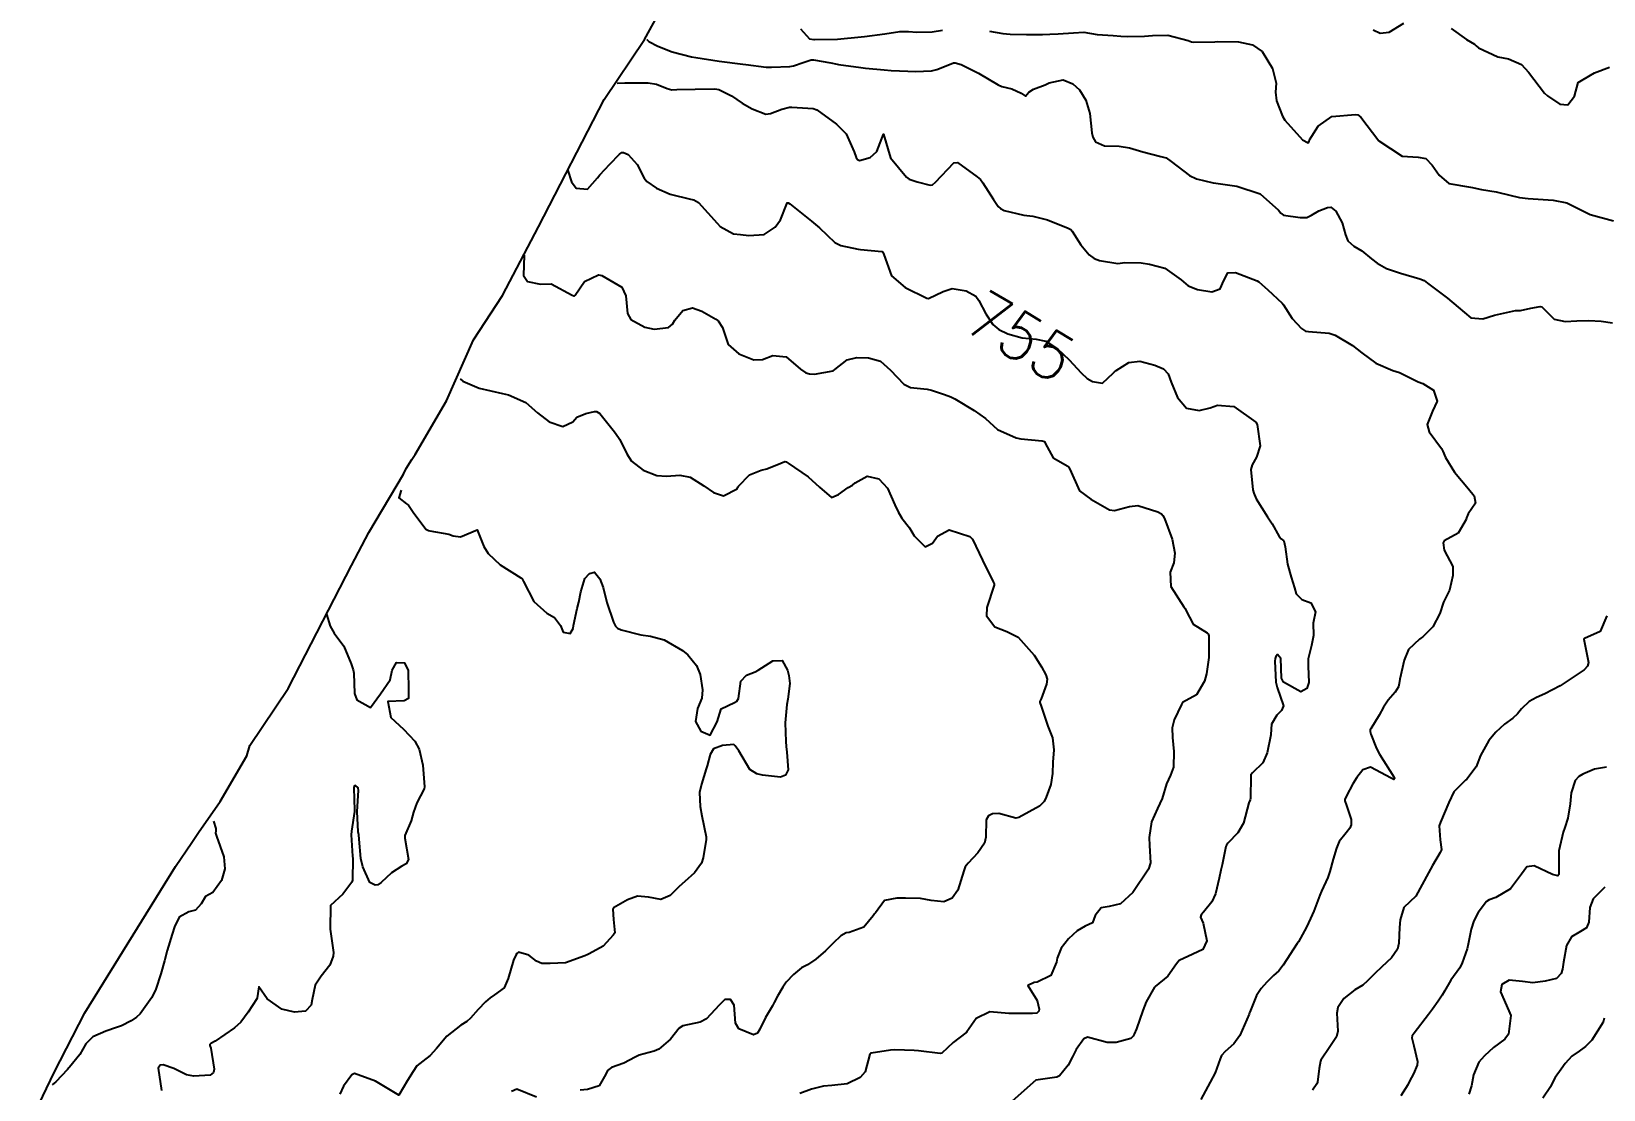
# Model space of a CAD drawing. Header units: metres. Extents: x 318500 to 325275, y 7408834 to 7428799.
# Drawn here: x 319812 to 319945.3, y 7411959.6 to 7412049.3 of the extents above; entities that cross this region are included whole.
import ezdxf
from ezdxf.enums import TextEntityAlignment as Align

# ---------------------------------------------------------------- set-up
doc = ezdxf.new("R2010")
doc.units = ezdxf.units.M
doc.header["$MEASUREMENT"] = 0
for name, color, linetype in [('Area', 45, 'Continuous'), ('Cotas', 45, 'Continuous'), ('Curvas de Nivel 1m', 11, 'Continuous'), ('Curvas de Nivel 5m', 15, 'Continuous')]:
    doc.layers.add(name, color=color, linetype=linetype)
doc.styles.add('Style-STANDARD', font='STANDARD.shx')

msp = doc.modelspace()

# ---------------------------------------------------------------- linework, layer by layer
at = {"layer": 'Area'}
msp.add_lwpolyline([(319811.98, 7411957.03), (319813.92, 7411961.05), (319816.51, 7411966.12), (319824.19, 7411978.51), (319825.57, 7411980.55), (319826.15, 7411981.4), (319827.98, 7411984.03), (319830.24, 7411987.9), (319830.49, 7411988.78), (319833.74, 7411993.62), (319839.13, 7412004.03), (319840.6, 7412006.83), (319843.53, 7412011.77), (319843.75, 7412012.26), (319844.24, 7412013.03), (319844.52, 7412013.46), (319847.16, 7412018.01), (319849.47, 7412023.18), (319851.91, 7412026.93), (319854.96, 7412032.75), (319860.54, 7412043.56), (319863.97, 7412048.64), (319866.28, 7412052.89)], dxfattribs=at)
at = {"layer": 'Curvas de Nivel 1m', "flags": 128}
for points, elevation in [([(319877.18, 7412049.54), (319877.96, 7412048.69), (319878.33, 7412048.63), (319878.38, 7412048.63), (319880.33, 7412048.66), (319882.33, 7412048.87), (319882.6, 7412048.9), (319884.34, 7412049.13), (319885.61, 7412049.32), (319886.34, 7412049.31), (319887.04, 7412049.27), (319888.34, 7412049.3), (319889.23, 7412049.43)], 752), ([(319925.75, 7412049.46), (319926.34, 7412049.16), (319927.11, 7412049.26), (319928.35, 7412050.02)], 751), ([(319932.35, 7412049.58), (319933.65, 7412048.63), (319934.33, 7412048.23), (319934.48, 7412048.09), (319934.66, 7412047.94), (319936.32, 7412047.16), (319937.21, 7412047), (319938.31, 7412046.51), (319938.91, 7412045.87), (319940.27, 7412044.1), (319940.52, 7412043.86), (319941.57, 7412043.14), (319942.26, 7412043.1), (319942.8, 7412043.82), (319943.11, 7412044.99), (319944.3, 7412045.7), (319944.37, 7412045.73), (319944.52, 7412045.8), (319945.79, 7412046.3)], 751), ([(319864.15, 7412048.61), (319864.19, 7412048.6), (319864.32, 7412048.48), (319865.1, 7412048.07), (319866.31, 7412047.59), (319867.95, 7412047.18), (319868.3, 7412047.12), (319870.3, 7412046.79), (319872.3, 7412046.54), (319872.54, 7412046.51), (319874.29, 7412046.3), (319874.74, 7412046.29), (319876.29, 7412046.36), (319876.6, 7412046.4), (319877.4, 7412046.69), (319878.08, 7412046.91), (319878.3, 7412046.91), (319879.77, 7412046.67), (319880.3, 7412046.55), (319880.42, 7412046.53), (319882.29, 7412046.26), (319882.71, 7412046.21), (319884.29, 7412046.06), (319884.87, 7412046.01), (319886.29, 7412045.96), (319886.93, 7412045.93), (319888.29, 7412045.97), (319888.74, 7412046.09), (319889.82, 7412046.53), (319890.17, 7412046.65), (319890.3, 7412046.67), (319890.81, 7412046.51), (319892.29, 7412045.77), (319893.96, 7412044.79), (319894.27, 7412044.65), (319895.11, 7412044.46), (319895.91, 7412044.09), (319896.26, 7412043.84), (319896.54, 7412044.16), (319896.93, 7412044.43), (319897.92, 7412044.78), (319898.28, 7412044.96), (319899.46, 7412045.22), (319900.28, 7412044.87), (319900.83, 7412044.38), (319901.37, 7412043.48), (319901.71, 7412042.37), (319901.88, 7412040.71), (319901.97, 7412040.36), (319902.21, 7412039.97), (319902.95, 7412039.61), (319904.21, 7412039.58), (319905.09, 7412039.45), (319906.2, 7412039.11), (319907.75, 7412038.73), (319908.19, 7412038.59), (319908.61, 7412038.28), (319910.18, 7412037.11), (319910.76, 7412036.83), (319912.17, 7412036.49), (319912.41, 7412036.46), (319914.17, 7412036.2), (319916.16, 7412035.55), (319917.72, 7412034.16), (319917.9, 7412033.92), (319918.13, 7412033.73), (319919.56, 7412033.55), (319920.13, 7412033.54), (319920.5, 7412033.75), (319921.14, 7412034.11), (319921.87, 7412034.38), (319922.14, 7412034.41), (319922.58, 7412034.09), (319923.12, 7412033.08), (319923.39, 7412032.08), (319923.6, 7412031.57), (319924.1, 7412031.11), (319924.77, 7412030.73), (319925.6, 7412030.05), (319926.08, 7412029.66), (319926.88, 7412029.23), (319928.07, 7412028.82), (319929.71, 7412028.35), (319930.06, 7412028.19), (319930.34, 7412027.99), (319932.04, 7412026.69), (319932.96, 7412025.95), (319934.02, 7412025.03), (319935.04, 7412024.95), (319936.02, 7412025.27), (319937.8, 7412025.65), (319938.03, 7412025.66), (319938.24, 7412025.66), (319939.1, 7412025.87), (319939.89, 7412026.01), (319940.03, 7412025.96), (319940.16, 7412025.86), (319941.09, 7412024.91), (319942.02, 7412024.73), (319943, 7412024.79), (319944.02, 7412024.81), (319945.07, 7412024.74), (319946.02, 7412024.6)], 753), ([(319893.2, 7412049.35), (319894.34, 7412049.15), (319894.96, 7412049.08), (319896.34, 7412049.05), (319897.7, 7412049.07), (319898.34, 7412049.09), (319899.03, 7412049.11), (319900.34, 7412049.19), (319901.21, 7412049.25), (319902.34, 7412049.07), (319903.7, 7412048.98), (319904.34, 7412048.92), (319904.88, 7412048.88), (319906.34, 7412048.93), (319907.02, 7412048.98), (319908.34, 7412048.99), (319910.05, 7412048.55), (319910.33, 7412048.44), (319910.49, 7412048.41), (319912.33, 7412048.45), (319912.57, 7412048.47), (319914.33, 7412048.44), (319915.52, 7412048.19), (319916.32, 7412047.62), (319917.22, 7412046.17), (319917.51, 7412044.94), (319917.45, 7412044.16), (319917.54, 7412043.44), (319918.05, 7412042.15), (319918.24, 7412041.79), (319919.76, 7412040.13), (319920.22, 7412039.88), (319920.31, 7412040.03), (319920.35, 7412040.12), (319921.07, 7412041.28), (319922.25, 7412042.1), (319924.25, 7412042.28), (319924.43, 7412042.25), (319924.69, 7412042.06), (319926.22, 7412040.04), (319928.2, 7412038.74), (319929.55, 7412038.65), (319930.2, 7412038.55), (319930.74, 7412037.98), (319931.34, 7412037.13), (319932.17, 7412036.43), (319934, 7412036.11), (319934.17, 7412036.08), (319934.28, 7412036.05), (319934.94, 7412035.93), (319936.17, 7412035.73), (319936.4, 7412035.67), (319938.16, 7412035.25), (319938.88, 7412035.15), (319940.16, 7412035.08), (319940.99, 7412035.02), (319942.15, 7412034.8), (319944.14, 7412033.8), (319946.13, 7412033.25)], 752), ([(319861.64, 7412044.94), (319862.3, 7412044.96), (319862.33, 7412044.96), (319864.27, 7412044.95), (319864.97, 7412044.86), (319865.89, 7412044.47), (319866.27, 7412044.37), (319866.7, 7412044.4), (319868.27, 7412044.42), (319869.91, 7412044.44), (319870.27, 7412044.39), (319871.34, 7412043.85), (319872.25, 7412043.25), (319873.09, 7412042.75), (319874.24, 7412042.3), (319874.63, 7412042.35), (319875.6, 7412042.72), (319876.25, 7412042.89), (319876.45, 7412042.9), (319878.25, 7412042.78), (319878.57, 7412042.68), (319880.23, 7412041.47), (319881.05, 7412040.65), (319881.73, 7412039.1), (319881.91, 7412038.63), (319882.02, 7412038.46), (319882.19, 7412038.37), (319883.1, 7412038.62), (319883.66, 7412039.14), (319884.22, 7412040.6), (319884.82, 7412038.59), (319886.17, 7412036.95), (319886.4, 7412036.8), (319887.07, 7412036.57), (319888.17, 7412036.28), (319888.39, 7412036.32), (319888.64, 7412036.54), (319890.19, 7412038.19), (319890.49, 7412038.21), (319892.17, 7412036.99), (319892.44, 7412036.76), (319892.66, 7412036.49), (319893.55, 7412035.08), (319893.94, 7412034.47), (319894.14, 7412034.3), (319894.46, 7412034.14), (319896.13, 7412033.74), (319896.89, 7412033.67), (319898.12, 7412033.35), (319899.87, 7412032.64), (319900.11, 7412032.53), (319900.23, 7412032.39), (319900.96, 7412031.24), (319901.66, 7412030.37), (319902.09, 7412030.08), (319902.55, 7412029.89), (319904.08, 7412029.65), (319904.7, 7412029.72), (319906.08, 7412029.69), (319906.79, 7412029.59), (319908.07, 7412029.26), (319909.47, 7412028.27), (319910.05, 7412027.75), (319910.85, 7412027.45), (319912.05, 7412027.24), (319912.77, 7412027.49), (319913.07, 7412028.21), (319913.43, 7412028.85), (319914.07, 7412028.88), (319915.9, 7412028.18), (319916.06, 7412028.09), (319916.82, 7412027.4), (319918.03, 7412026.28), (319918.14, 7412026.15), (319918.87, 7412024.99), (319919.66, 7412024.13), (319920.01, 7412023.92), (319920.25, 7412023.87), (319922, 7412023.74), (319922.52, 7412023.57), (319923.99, 7412022.69), (319924.78, 7412022.06), (319925.97, 7412021.2), (319927.41, 7412020.57), (319927.96, 7412020.4), (319928.77, 7412020.01), (319929.57, 7412019.62), (319929.94, 7412019.48), (319930.86, 7412018.9), (319931.16, 7412017.97), (319930.78, 7412017.11), (319930.32, 7412015.98), (319930.5, 7412015.37), (319931.53, 7412013.97), (319931.64, 7412013.74), (319931.86, 7412013.18), (319932.63, 7412011.95), (319933.83, 7412010.53), (319934.3, 7412009.93), (319934.42, 7412009.32), (319933.8, 7412008.42), (319933.65, 7412008.09), (319933.62, 7412007.94), (319932.95, 7412006.78), (319931.77, 7412006.13), (319931.69, 7412005.96), (319931.76, 7412005.33), (319932.5, 7412003.95), (319932.51, 7412003.18), (319932.22, 7412001.95), (319932.04, 7412001.62), (319931.7, 7412000.92), (319931.39, 7411999.96), (319930.8, 7411998.85), (319929.94, 7411997.99), (319929.78, 7411997.87), (319929.66, 7411997.79), (319928.74, 7411996.91), (319928.36, 7411996.01), (319928, 7411994.41), (319927.94, 7411994.02), (319927.88, 7411993.75), (319927.6, 7411993.31), (319927, 7411992.61), (319926.62, 7411992.03), (319926.26, 7411991.34), (319925.55, 7411990.19), (319925.5, 7411990.09), (319925.48, 7411990.04), (319925.48, 7411989.97), (319925.55, 7411989.73), (319926.03, 7411988.53), (319926.28, 7411988.03), (319927.5, 7411986.13), (319927.54, 7411986.01), (319927.54, 7411985.97), (319927.5, 7411985.88), (319927.27, 7411986.01), (319925.51, 7411986.94), (319924.86, 7411986.7), (319924.36, 7411986.06), (319924.02, 7411985.53), (319923.48, 7411984.52), (319923.35, 7411984.19), (319923.35, 7411984.07), (319923.47, 7411983.69), (319923.89, 7411982.5), (319923.88, 7411982.06), (319923.75, 7411981.76), (319923.44, 7411981.36), (319922.87, 7411980.63), (319922.63, 7411980.08), (319922.35, 7411979.14), (319922.06, 7411978.08), (319921.89, 7411977.58), (319921.37, 7411976.42), (319921.23, 7411976.09), (319920.71, 7411974.74), (319920.44, 7411974.1), (319920.08, 7411973.36), (319919.4, 7411972.12), (319919.31, 7411971.98), (319918.11, 7411970.14), (319917.75, 7411969.68), (319917.28, 7411969.27), (319916.72, 7411968.7), (319916.25, 7411968.16), (319915.84, 7411967.58), (319915.29, 7411966.17), (319915.27, 7411966.13), (319915.23, 7411966), (319914.45, 7411964.18), (319913.92, 7411963.47), (319913.19, 7411962.83), (319912.89, 7411962.5), (319912.77, 7411962.21), (319912.35, 7411961.03), (319911.93, 7411960.22), (319911.14, 7411958.76)], 754), ([(319853.75, 7412030.35), (319853.69, 7412028.64), (319854.05, 7412028.11), (319855.15, 7412027.88), (319856.04, 7412027.93), (319857.82, 7412026.95), (319857.97, 7412026.89), (319858.03, 7412026.89), (319858.09, 7412026.95), (319858.87, 7412028.11), (319860.06, 7412028.67), (319860.33, 7412028.64), (319862.04, 7412027.65), (319862.37, 7412026.89), (319862.51, 7412025.39), (319862.79, 7412024.89), (319864, 7412024.24), (319864.78, 7412024.08), (319866, 7412024.23), (319866.34, 7412024.5), (319866.54, 7412024.83), (319867.2, 7412025.65), (319868.02, 7412025.89), (319868.82, 7412025.61), (319870.01, 7412024.93), (319870.1, 7412024.88), (319870.21, 7412024.79), (319870.57, 7412024.21), (319871.06, 7412022.77), (319871.97, 7412021.98), (319873.24, 7412021.47), (319873.96, 7412021.49), (319874.85, 7412021.85), (319875.97, 7412021.73), (319877.18, 7412020.69), (319877.64, 7412020.37), (319877.95, 7412020.28), (319878.37, 7412020.25), (319879.95, 7412020.54), (319880.11, 7412020.66), (319881.13, 7412021.48), (319881.97, 7412021.68), (319882.94, 7412021.64), (319883.96, 7412021.35), (319884.83, 7412020.59), (319885.94, 7412019.41), (319886.5, 7412019.14), (319887.93, 7412019), (319888.29, 7412018.9), (319889.4, 7412018.53), (319889.93, 7412018.34), (319890.28, 7412018.16), (319891.91, 7412017.19), (319892.86, 7412016.49), (319893.89, 7412015.57), (319895.46, 7412014.86), (319895.88, 7412014.79), (319897.67, 7412014.62), (319897.87, 7412014.55), (319897.93, 7412014.42), (319898.62, 7412013.17), (319899.85, 7412012.45), (319899.88, 7412012.42), (319899.91, 7412012.39), (319900.02, 7412012.21), (319900.84, 7412010.37), (319901.81, 7412009.67), (319903.39, 7412008.75), (319903.8, 7412008.69), (319905.07, 7412009.05), (319905.8, 7412009.13), (319907.48, 7412008.6), (319907.79, 7412008.42), (319907.91, 7412008.28), (319908.05, 7412008.01), (319908.7, 7412006.27), (319908.93, 7412005.09), (319908.83, 7412004.27), (319908.54, 7412003.46), (319908.59, 7412002.27), (319909.69, 7412000.53), (319909.81, 7412000.38), (319909.86, 7412000.26), (319910.48, 7411999.05), (319911.66, 7411998.32), (319911.76, 7411998.23), (319911.81, 7411998.07), (319911.82, 7411996.23), (319911.62, 7411994.85), (319911.44, 7411994.23), (319910.76, 7411993.07), (319909.58, 7411992.41), (319909.52, 7411992.32), (319909.5, 7411992.26), (319908.88, 7411990.94), (319908.71, 7411990.27), (319908.72, 7411989.45), (319908.84, 7411988.26), (319908.82, 7411986.95), (319908.56, 7411986.26), (319908.23, 7411985.53), (319907.86, 7411984.27), (319907.46, 7411983.42), (319906.96, 7411982.29), (319906.76, 7411980.96), (319906.79, 7411980.29), (319906.85, 7411978.83), (319906.7, 7411978.29), (319905.37, 7411976.31), (319904.32, 7411975.36), (319903.35, 7411975.13), (319902.67, 7411975.02), (319902.16, 7411974.35), (319901.95, 7411973.73), (319901.33, 7411973.45), (319900.64, 7411973.05), (319899.9, 7411972.38), (319899.3, 7411971.6), (319898.95, 7411970.73), (319898.88, 7411970.39), (319898.41, 7411969.26), (319897.26, 7411968.71), (319897, 7411968.68), (319896.47, 7411968.42), (319897.24, 7411967.16), (319897.43, 7411966.41), (319897.4, 7411966.24), (319897.23, 7411966.07), (319896.85, 7411966.04), (319895.23, 7411966.04), (319894.84, 7411966.06), (319893.23, 7411966.18), (319892.08, 7411965.62), (319891.28, 7411964.49), (319891.25, 7411964.45), (319891.21, 7411964.42), (319890.12, 7411963.59), (319889.18, 7411962.7), (319889.04, 7411962.66), (319887.18, 7411962.88), (319886.82, 7411962.92), (319885.19, 7411962.97), (319884.83, 7411962.93), (319883.18, 7411962.69), (319883.12, 7411962.66), (319883.07, 7411962.6), (319882.66, 7411961.11), (319882.25, 7411960.61), (319881.14, 7411960.09), (319879.84, 7411959.95), (319879.14, 7411959.9), (319878.11, 7411959.64), (319877.14, 7411959.28)], 756), ([(319848.33, 7412019.86), (319848.55, 7412019.68), (319849.93, 7412019.06), (319851.92, 7412018.63), (319852.42, 7412018.52), (319853.91, 7412017.86), (319854.89, 7412016.99), (319855.89, 7412016.21), (319857.04, 7412015.81), (319857.89, 7412016.23), (319858.23, 7412016.61), (319859, 7412016.93), (319859.73, 7412017.09), (319859.9, 7412017.09), (319860.16, 7412016.92), (319861.42, 7412015.36), (319861.76, 7412014.9), (319861.87, 7412014.73), (319862.46, 7412013.5), (319862.85, 7412012.88), (319863.84, 7412012.11), (319865.02, 7412011.66), (319865.83, 7412011.62), (319866.95, 7412011.71), (319867.83, 7412011.52), (319868.98, 7412010.8), (319869.81, 7412010.23), (319870.65, 7412009.93), (319871.82, 7412010.53), (319871.88, 7412010.69), (319871.92, 7412010.76), (319872.86, 7412011.72), (319873.84, 7412012.12), (319874.34, 7412012.23), (319875.51, 7412012.72), (319875.85, 7412012.86), (319875.97, 7412012.83), (319876.14, 7412012.71), (319877.83, 7412011.55), (319878.8, 7412010.67), (319879.81, 7412009.81), (319880.4, 7412010.06), (319881.23, 7412010.64), (319881.59, 7412010.86), (319881.83, 7412011.05), (319882.84, 7412011.61), (319883.83, 7412011.39), (319884.56, 7412010.59), (319885.19, 7412009.19), (319885.46, 7412008.58), (319885.78, 7412008.05), (319886.43, 7412007.22), (319886.83, 7412006.56), (319887.76, 7412005.63), (319888.37, 7412005.94), (319888.8, 7412006.53), (319889.78, 7412007.07), (319891.55, 7412006.5), (319891.77, 7412006.28), (319892.61, 7412004.49), (319893.52, 7412002.66), (319893.61, 7412002.47), (319893.61, 7412002.37), (319892.99, 7412000.48), (319892.96, 7411999.76), (319893.67, 7411998.83), (319894.68, 7411998.45), (319895.65, 7411997.96), (319897, 7411996.43), (319897.62, 7411995.44), (319897.98, 7411994.78), (319898.1, 7411994.41), (319898.04, 7411993.98), (319897.58, 7411992.74), (319897.49, 7411992.51), (319897.49, 7411992.42), (319897.58, 7411992.11), (319898.17, 7411990.41), (319898.55, 7411989.42), (319898.67, 7411988.4), (319898.57, 7411987.35), (319898.54, 7411986.4), (319898.41, 7411985.48), (319898.02, 7411984.4), (319897.84, 7411984.03), (319897.46, 7411983.63), (319895.69, 7411982.67), (319895.45, 7411982.62), (319894.01, 7411983.02), (319893.46, 7411982.99), (319893.12, 7411982.8), (319892.92, 7411982.48), (319892.89, 7411981.01), (319892.78, 7411980.48), (319892.21, 7411979.68), (319891.39, 7411978.8), (319891.25, 7411978.63), (319891.16, 7411978.49), (319891.03, 7411978.14), (319890.53, 7411976.5), (319890.04, 7411975.83), (319889.35, 7411975.52), (319888.28, 7411975.62), (319887.36, 7411975.79), (319886.1, 7411975.82), (319885.36, 7411975.82), (319884.32, 7411975.62), (319883.55, 7411974.6), (319883.45, 7411974.49), (319883.34, 7411974.33), (319882.55, 7411973.38), (319881.31, 7411972.92), (319881.07, 7411972.88), (319880.62, 7411972.64), (319879.95, 7411972), (319879.3, 7411971.36), (319878.49, 7411970.66), (319877.79, 7411970.17), (319877.28, 7411969.92), (319876.59, 7411969.37), (319875.98, 7411968.7), (319875.68, 7411968.27), (319875.24, 7411967.52), (319874.96, 7411966.99), (319874.82, 7411966.71), (319874.23, 7411965.71), (319873.73, 7411964.72), (319873.54, 7411964.39), (319873.2, 7411964.23), (319871.95, 7411964.75), (319871.69, 7411965.23), (319871.57, 7411966.75), (319871.24, 7411967.23), (319870.77, 7411967.23), (319870.3, 7411966.77), (319869.22, 7411965.6), (319868.69, 7411965.32), (319867.21, 7411965), (319866.91, 7411964.81), (319866.16, 7411963.87), (319865.18, 7411963.02), (319864.78, 7411962.85), (319863.52, 7411962.52), (319863.17, 7411962.36), (319862.21, 7411961.83), (319861.16, 7411961.46), (319860.83, 7411961.22), (319860.67, 7411960.9), (319860.11, 7411959.93), (319859.13, 7411959.61), (319858.52, 7411959.54)], 757), ([(319843.33, 7412010.42), (319843.12, 7412009.78), (319843.79, 7412009.26), (319843.95, 7412009.14), (319844.35, 7412008.57), (319845.43, 7412007.11), (319845.66, 7412007.01), (319845.76, 7412006.98), (319847.36, 7412006.69), (319847.75, 7412006.56), (319848.35, 7412006.47), (319849.76, 7412007.06), (319850.34, 7412005.65), (319850.7, 7412005.05), (319851.73, 7412004.08), (319853.48, 7412003), (319853.6, 7412002.9), (319853.71, 7412002.69), (319854.58, 7412000.99), (319855.68, 7411999.99), (319856.34, 7411999.64), (319856.83, 7411998.96), (319857.06, 7411998.37), (319857.65, 7411998.26), (319857.9, 7411998.7), (319857.95, 7411998.95), (319858.24, 7412000.39), (319858.39, 7412000.94), (319858.57, 7412001.81), (319858.9, 7412002.93), (319859.29, 7412003.35), (319859.72, 7412003.46), (319860.18, 7412002.92), (319860.46, 7412002.16), (319860.78, 7412000.91), (319861.33, 7411999.24), (319861.49, 7411998.9), (319861.66, 7411998.72), (319861.98, 7411998.57), (319863.65, 7411998.15), (319864.46, 7411998.05), (319865.64, 7411997.72), (319867.18, 7411996.82), (319867.63, 7411996.45), (319868.36, 7411995.55), (319868.67, 7411994.8), (319868.89, 7411993.5), (319868.83, 7411992.8), (319868.46, 7411991.91), (319868.29, 7411990.81), (319868.73, 7411989.99), (319869.54, 7411989.64), (319870.12, 7411990.78), (319870.46, 7411991.88), (319871.58, 7411992.43), (319871.8, 7411992.54), (319871.92, 7411992.76), (319872.14, 7411994.22), (319872.62, 7411994.75), (319873.33, 7411995.03), (319873.61, 7411995.17), (319874.84, 7411995.94), (319875.62, 7411995.98), (319876.08, 7411995.17), (319876.21, 7411994.7), (319876.28, 7411994.02), (319876.1, 7411992.7), (319876.02, 7411992.26), (319875.88, 7411990.71), (319875.93, 7411989.1), (319875.97, 7411988.7), (319876.02, 7411988.21), (319876.13, 7411986.7), (319875.92, 7411986.27), (319875.49, 7411986.09), (319873.97, 7411986.25), (319873.49, 7411986.37), (319872.9, 7411986.74), (319871.97, 7411988.31), (319871.65, 7411988.76), (319871.53, 7411988.85), (319870.58, 7411988.77), (319869.82, 7411988.49), (319869.52, 7411988.02), (319869.26, 7411987.04), (319869.2, 7411986.79), (319868.78, 7411985.5), (319868.61, 7411984.8), (319868.67, 7411983.59), (319868.82, 7411982.8), (319869.2, 7411981.02), (319869.2, 7411980.79), (319868.93, 7411979.26), (319868.78, 7411978.8), (319868.2, 7411977.99), (319867.37, 7411977.25), (319866.91, 7411976.82), (319866.14, 7411976.05), (319865.35, 7411975.73), (319864.3, 7411975.91), (319863.36, 7411976.01), (319862.53, 7411975.7), (319861.34, 7411975.02), (319861.28, 7411974.89), (319861.33, 7411974.01), (319861.44, 7411972.89), (319861.39, 7411972.81), (319861.31, 7411972.7), (319860.45, 7411971.75), (319859.28, 7411971.1), (319859.16, 7411971.05), (319858.91, 7411970.93), (319857.27, 7411970.36), (319855.95, 7411970.28), (319855.27, 7411970.29), (319854.79, 7411970.49), (319854.14, 7411970.99), (319853.28, 7411971.25), (319853.14, 7411971.15), (319853.05, 7411971), (319852.84, 7411970.57), (319852.4, 7411969.01), (319852.05, 7411968.22), (319851.24, 7411967.62), (319850.88, 7411967.39), (319850.49, 7411967.04), (319849.86, 7411966.4), (319849.21, 7411965.66), (319848.89, 7411965.37), (319848.4, 7411965.06), (319847.19, 7411964.14), (319846.32, 7411963.09), (319845.78, 7411962.49), (319845.16, 7411962.02), (319844.67, 7411961.6), (319844.34, 7411961.12), (319843.88, 7411960.38), (319843.12, 7411959.13), (319841.14, 7411960.31), (319839.38, 7411960.95), (319839.15, 7411960.86), (319838.43, 7411959.9), (319838.12, 7411959.2)], 758), ([(319837, 7411999.91), (319837.31, 7411998.88), (319837.65, 7411998.29), (319838.47, 7411997.21), (319839.09, 7411995.71), (319839.26, 7411995.2), (319839.31, 7411994.9), (319839.36, 7411993.19), (319839.57, 7411992.65), (319840.74, 7411991.99), (319841.58, 7411993.16), (319842.39, 7411994.35), (319842.58, 7411995.15), (319842.94, 7411995.81), (319843.61, 7411995.79), (319843.93, 7411995.14), (319843.95, 7411993.5), (319843.96, 7411993.13), (319843.95, 7411992.75), (319843.57, 7411992.55), (319842.21, 7411992.51), (319842.45, 7411991.15), (319843.54, 7411990.15), (319844.49, 7411989.13), (319844.85, 7411988.46), (319845.16, 7411987.12), (319845.3, 7411985.28), (319845.27, 7411985.11), (319844.65, 7411983.92), (319844.37, 7411983.12), (319844.18, 7411982.38), (319843.65, 7411981.13), (319843.63, 7411980.91), (319843.96, 7411979.12), (319843.76, 7411978.75), (319843.38, 7411978.53), (319842.52, 7411977.99), (319841.63, 7411977.16), (319841.36, 7411976.96), (319841.13, 7411976.94), (319840.67, 7411977.17), (319840.08, 7411978.48), (319839.91, 7411979.18), (319839.77, 7411980.82), (319839.73, 7411981.19), (319839.69, 7411981.46), (319839.61, 7411983.19), (319839.7, 7411984.95), (319839.67, 7411985.19), (319839.47, 7411985.39), (319839.34, 7411985.32), (319839.31, 7411985.19), (319839.37, 7411983.27), (319839.36, 7411983.19), (319839.11, 7411981.5), (319839.09, 7411981.19), (319839.21, 7411979.38), (319839.22, 7411979.19), (319839.2, 7411977.35), (319839.15, 7411977.19), (319838.37, 7411976.18), (319837.34, 7411975.21), (319837.31, 7411973.21), (319837.59, 7411971.21), (319837.57, 7411970.91), (319837.27, 7411970.14), (319836.56, 7411969.22), (319836.03, 7411968.45), (319835.78, 7411967.23), (319835.69, 7411966.76), (319835.22, 7411966.24), (319834.29, 7411966.17), (319833.22, 7411966.43), (319831.98, 7411967.28), (319831.25, 7411968.32), (319831.13, 7411967.39), (319831.1, 7411967.29), (319830.37, 7411966.15), (319829.73, 7411965.31), (319829.2, 7411964.83), (319827.55, 7411963.71), (319827.18, 7411963.5), (319827.1, 7411963.43), (319827.11, 7411963.35), (319827.18, 7411963.11), (319827.48, 7411961.34), (319827.43, 7411961.06), (319827.14, 7411960.82), (319825.76, 7411960.75), (319825.14, 7411960.85), (319824.05, 7411961.39), (319823.15, 7411961.71), (319822.9, 7411961.66), (319822.73, 7411961.41), (319823.01, 7411959.51)], 759), ([(319945.55, 7411999.78), (319945, 7411998.45), (319943.66, 7411997.86), (319943.62, 7411997.84), (319943.6, 7411997.8), (319943.66, 7411997.51), (319944.01, 7411995.8), (319943.92, 7411995.5), (319943.62, 7411995.2), (319941.61, 7411993.83), (319940.3, 7411993.15), (319939.59, 7411992.84), (319938.96, 7411992.5), (319938.32, 7411991.87), (319937.99, 7411991.46), (319937.57, 7411991.08), (319936.87, 7411990.58), (319936.14, 7411989.9), (319935.54, 7411989.19), (319934.85, 7411987.92), (319934.47, 7411986.97), (319933.69, 7411985.93), (319933.58, 7411985.84), (319933.5, 7411985.78), (319932.57, 7411984.85), (319932.17, 7411983.95), (319931.45, 7411982.28), (319931.35, 7411981.96), (319931.43, 7411980.78), (319931.53, 7411979.96), (319931.51, 7411979.87), (319931.42, 7411979.69), (319930.77, 7411978.6), (319930.43, 7411977.97), (319929.37, 7411975.99), (319928.33, 7411975.03), (319928.03, 7411974), (319927.98, 7411973.35), (319927.92, 7411972), (319927.81, 7411971.5), (319927.3, 7411970.78), (319926.48, 7411970.02), (319925.87, 7411969.44), (319925.27, 7411968.81), (319924.86, 7411968.46), (319924.2, 7411968.06), (319923.25, 7411967.33), (319922.74, 7411966.57), (319922.65, 7411966.08), (319922.75, 7411964.54), (319922.64, 7411964.08), (319922.06, 7411963.21), (319921.3, 7411962.09), (319921.27, 7411962), (319921.17, 7411961.38), (319921.02, 7411960.23), (319920.97, 7411960.09), (319920.6, 7411959.55)], 753), ([(319945.52, 7411986.93), (319944.52, 7411986.78), (319943.51, 7411986.34), (319943.17, 7411986.14), (319942.87, 7411985.81), (319942.54, 7411984.76), (319942.44, 7411983.82), (319942.25, 7411982.61), (319941.98, 7411981.82), (319941.85, 7411981.42), (319941.49, 7411979.83), (319941.49, 7411979.76), (319941.47, 7411977.83), (319941.39, 7411977.73), (319940.96, 7411977.83), (319939.4, 7411978.56), (319938.76, 7411978.49), (319938.32, 7411977.87), (319937.38, 7411976.62), (319936.14, 7411975.9), (319935.58, 7411975.7), (319935.36, 7411975.55), (319934.64, 7411974.62), (319934.27, 7411973.92), (319934.04, 7411973.21), (319933.8, 7411971.93), (319933.7, 7411971.53), (319933.29, 7411970.34), (319933.08, 7411969.93), (319932.33, 7411968.89), (319931.78, 7411967.95), (319931.6, 7411967.61), (319931.25, 7411967.09), (319930.77, 7411966.43), (319930.43, 7411965.97), (319929.21, 7411964.37), (319929.04, 7411964.16), (319929.01, 7411963.99), (319929.2, 7411963.32), (319929.49, 7411961.99), (319929.48, 7411961.68), (319929.16, 7411960.93), (319928.83, 7411960.32), (319928.68, 7411959.99), (319928.08, 7411959.07)], 752), ([(319945.38, 7411976.77), (319944.39, 7411975.78), (319944.11, 7411975.03), (319944.03, 7411973.79), (319943.82, 7411973.31), (319943.33, 7411973), (319942.57, 7411972.56), (319942.14, 7411971.82), (319941.88, 7411970.41), (319941.79, 7411969.82), (319941.67, 7411969.44), (319941.28, 7411969.02), (319940.33, 7411968.78), (319939.27, 7411968.66), (319938.39, 7411968.75), (319937.27, 7411968.87), (319936.64, 7411968.52), (319936.54, 7411967.89), (319937.24, 7411966.28), (319937.4, 7411965.88), (319937.21, 7411964.31), (319936.9, 7411963.88), (319935.93, 7411963.16), (319935.19, 7411962.46), (319934.92, 7411962.18), (319934.69, 7411961.91), (319934.24, 7411960.85), (319934.07, 7411959.92), (319933.86, 7411959.2)], 751), ([(319854.81, 7411958.97), (319853.13, 7411959.63), (319852.69, 7411959.44)], 757)]:
    msp.add_lwpolyline(points, dxfattribs=dict(at, elevation=elevation))
at = {"layer": 'Curvas de Nivel 5m', "flags": 128}
for points, elevation in [([(319857.45, 7412037.52), (319857.78, 7412036.57), (319858.16, 7412036.02), (319859.14, 7412035.95), (319859.98, 7412036.92), (319860.17, 7412037.16), (319861.03, 7412038.06), (319861.85, 7412038.9), (319862.05, 7412039.05), (319862.19, 7412039.06), (319862.57, 7412038.89), (319863.34, 7412038.04), (319863.93, 7412036.87), (319864.17, 7412036.59), (319864.98, 7412036.03), (319866.15, 7412035.51), (319867.86, 7412035.11), (319868.14, 7412035.03), (319868.55, 7412034.81), (319870.11, 7412033.05), (319870.38, 7412032.79), (319871.5, 7412032.16), (319872.1, 7412032.1), (319872.82, 7412032.03), (319874.1, 7412032.1), (319875.05, 7412032.73), (319875.48, 7412033.36), (319876.04, 7412034.71), (319876.07, 7412034.78), (319876.14, 7412034.79), (319876.27, 7412034.71), (319878.12, 7412033.23), (319878.8, 7412032.67), (319880.1, 7412031.43), (319880.6, 7412031.16), (319882.09, 7412030.85), (319882.28, 7412030.82), (319884.09, 7412030.65), (319884.17, 7412030.6), (319884.26, 7412030.42), (319884.89, 7412028.59), (319886.05, 7412027.6), (319887.89, 7412026.69), (319888.03, 7412026.68), (319889.29, 7412027.28), (319890.05, 7412027.53), (319891.23, 7412027.32), (319892.04, 7412026.86), (319892.32, 7412026.5), (319892.9, 7412025.37), (319893.49, 7412024.48), (319894, 7412024.06), (319894.77, 7412023.69), (319895.99, 7412023.35), (319897.18, 7412023.24), (319897.99, 7412023.05), (319898.99, 7412022.4), (319899.97, 7412021.47), (319900.97, 7412020.37), (319901.48, 7412019.9), (319901.94, 7412019.63), (319902.79, 7412019.5), (319903.7, 7412020.34), (319903.82, 7412020.47), (319903.95, 7412020.58), (319905.03, 7412021.26), (319905.97, 7412021.36), (319907.23, 7412021.02), (319907.96, 7412020.7), (319908.36, 7412020.28), (319908.62, 7412019.59), (319909.15, 7412018.27), (319909.92, 7412017.39), (319910.99, 7412017.17), (319911.92, 7412017.41), (319912.53, 7412017.62), (319913.92, 7412017.51), (319915.78, 7412016.18), (319915.9, 7412016), (319916.17, 7412014.18), (319915.86, 7412013.23), (319915.47, 7412012.57), (319915.36, 7412012.18), (319915.55, 7412010.46), (319915.62, 7412010.18), (319915.81, 7412009.69), (319916.77, 7412008.17), (319917.18, 7412007.56), (319917.77, 7412006.5), (319917.94, 7412006.31), (319918.16, 7412006.14), (319918.28, 7412005.63), (319918.49, 7412004.14), (319918.8, 7412003.06), (319919.06, 7412002.13), (319919.21, 7412001.63), (319919.7, 7412001.15), (319920.45, 7412000.86), (319920.86, 7412000.11), (319920.65, 7411999.14), (319920.68, 7411998.11), (319920.52, 7411997.24), (319920.22, 7411996.11), (319920.23, 7411995.51), (319920.28, 7411994.11), (319920.12, 7411993.6), (319919.6, 7411993.32), (319918.13, 7411994.14), (319917.96, 7411994.49), (319917.9, 7411996.15), (319917.63, 7411996.48), (319917.48, 7411996.31), (319917.44, 7411996.15), (319917.4, 7411995.93), (319917.48, 7411994.15), (319917.6, 7411993.68), (319918.14, 7411992.14), (319917.97, 7411991.75), (319917.57, 7411991.34), (319917.12, 7411990.59), (319917.09, 7411990.16), (319917.06, 7411989.67), (319916.75, 7411988.16), (319916.38, 7411987.3), (319915.5, 7411986.47), (319915.38, 7411986.29), (319915.36, 7411986.17), (319915.34, 7411984.3), (319915.31, 7411984.17), (319915.19, 7411983.9), (319914.76, 7411982.18), (319914.27, 7411981.36), (319913.42, 7411980.49), (319913.3, 7411980.32), (319913.26, 7411980.2), (319912.94, 7411978.66), (319912.83, 7411978.21), (319912.69, 7411977.52), (319912.38, 7411976.21), (319912.05, 7411975.53), (319911.35, 7411974.64), (319911.15, 7411974.42), (319911.1, 7411974.23), (319911.33, 7411973.7), (319911.64, 7411972.22), (319911.3, 7411971.47), (319910.46, 7411971.07), (319909.29, 7411970.54), (319909.06, 7411970.25), (319908.32, 7411969.22), (319907.26, 7411968.33), (319907.23, 7411968.31), (319907.21, 7411968.28), (319906.49, 7411967.04), (319906.22, 7411966.3), (319905.67, 7411964.76), (319905.49, 7411964.31), (319905.4, 7411964.12), (319905.2, 7411963.92), (319903.94, 7411963.58), (319903.2, 7411963.58), (319901.52, 7411964.04), (319901.2, 7411963.9), (319900.57, 7411962.99), (319900.26, 7411962.37), (319899.89, 7411961.66), (319899.16, 7411960.76), (319898.91, 7411960.64), (319897.15, 7411960.41), (319895.13, 7411958.61)], 755), ([(319827.43, 7411982.35), (319827.62, 7411981.75), (319827.62, 7411981.55), (319827.59, 7411981.35), (319827.68, 7411981.08), (319828.3, 7411979.34), (319828.38, 7411978.33), (319828.09, 7411977.34), (319827.35, 7411976.31), (319826.74, 7411975.96), (319826.38, 7411975.36), (319825.88, 7411974.81), (319825.33, 7411974.68), (319824.5, 7411974.21), (319824.1, 7411973.39), (319823.9, 7411972.79), (319823.5, 7411971.4), (319823.27, 7411970.52), (319822.94, 7411969.4), (319822.53, 7411968.12), (319822.2, 7411967.42), (319821.21, 7411966.01), (319820.9, 7411965.73), (319820.43, 7411965.44), (319819.63, 7411965.01), (319819.19, 7411964.85), (319818.29, 7411964.56), (319817.19, 7411964.06), (319816.58, 7411963.49), (319816.08, 7411962.58), (319815.22, 7411961.51), (319815.19, 7411961.47), (319815.15, 7411961.43), (319815.05, 7411961.31), (319814.04, 7411960.25), (319813.73, 7411960.01)], 760), ([(319945.34, 7411965.65), (319945.23, 7411965.32), (319944.29, 7411963.78), (319943.75, 7411963.24), (319943.2, 7411962.85), (319942.58, 7411962.42), (319942.02, 7411961.82), (319941.67, 7411961.32), (319941.16, 7411960.62), (319940.88, 7411960.1), (319940.77, 7411959.83), (319940.12, 7411958.86)], 750)]:
    msp.add_lwpolyline(points, dxfattribs=dict(at, elevation=elevation))

# ---------------------------------------------------------------- texts
at = {"layer": 'Cotas', "style": 'Style-STANDARD'}
msp.add_text('755', height=4, rotation=328.9498, dxfattribs=at).set_placement((319895.86, 7412023.45, 755), align=Align.MIDDLE_CENTER)

doc.saveas('drawing.dxf')
